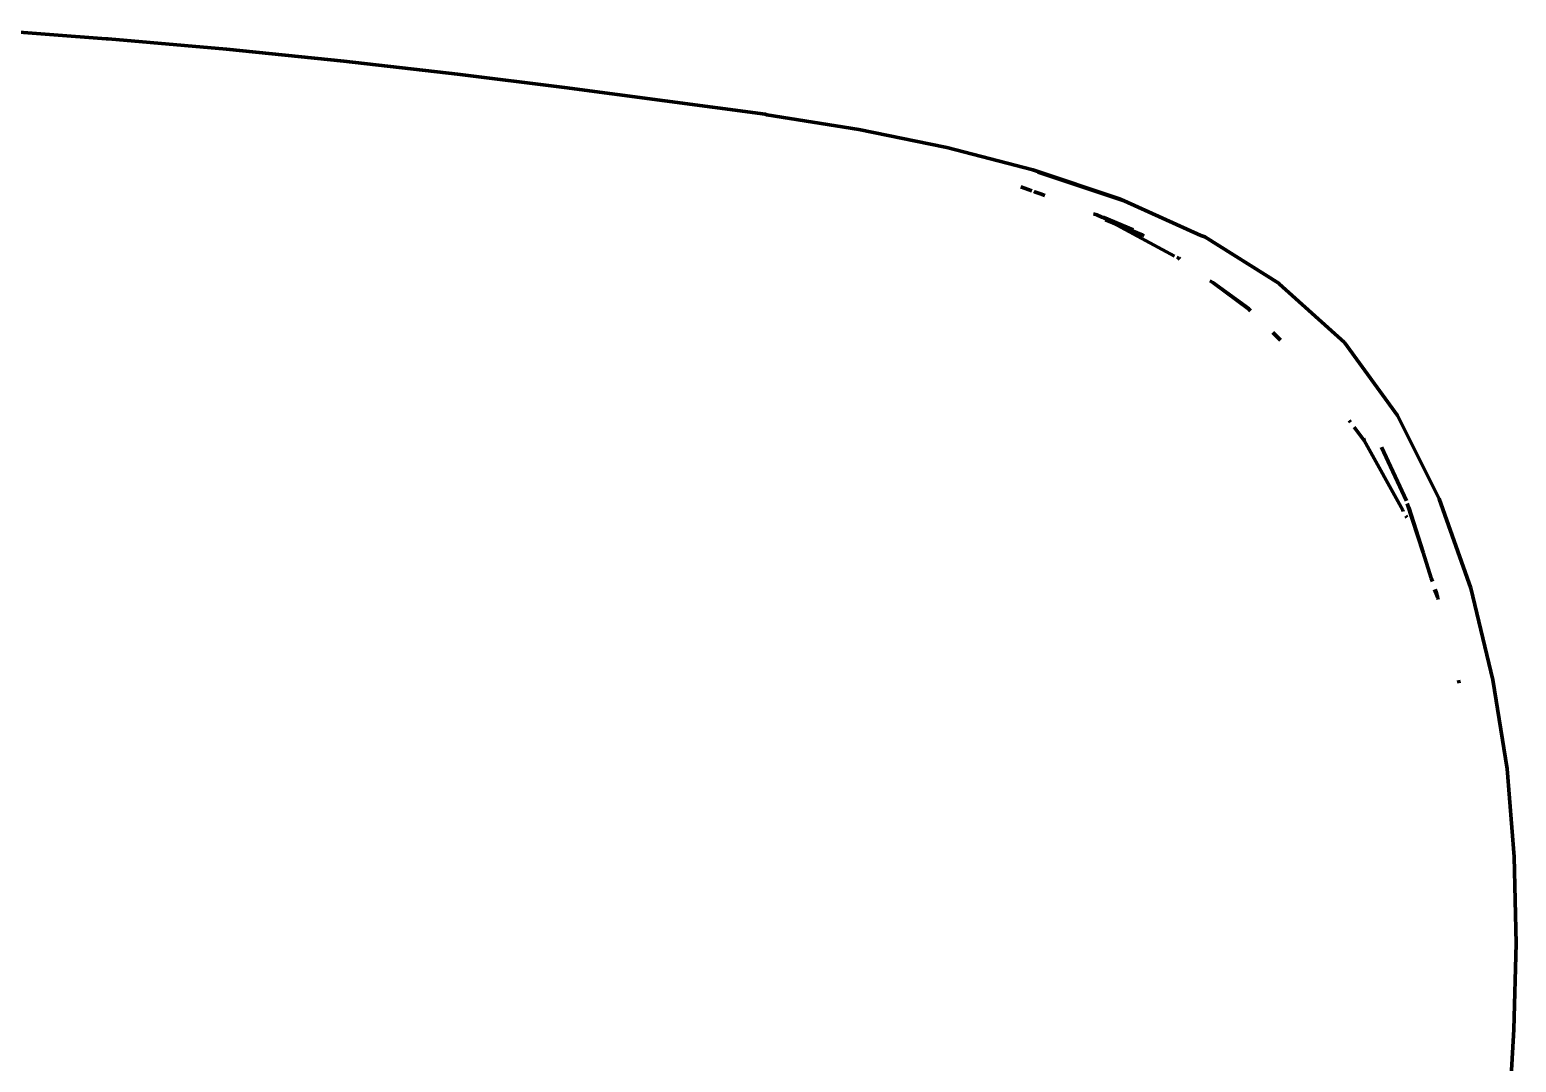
# Model space of a CAD drawing. Header units: millimetres. Extents: x 4307 to 31003, y 2809 to 20009.
# Drawn here: x 7540.7 to 7709.3, y 7625.3 to 7742.4 of the extents above; entities that cross this region are included whole.
import ezdxf

# ---------------------------------------------------------------- set-up
doc = ezdxf.new("R2010")
doc.units = ezdxf.units.MM
doc.layers.add('ProfileEdges', color=7, linetype='Continuous')

msp = doc.modelspace()

# ---------------------------------------------------------------- linework, layer by layer
at = {"layer": 'ProfileEdges', "lineweight": 211}
for p, q in [((7549.38, 7741.36), (7535.99, 7742.38)), ((7549.61, 7741.35), (7549.38, 7741.36)), ((7549.61, 7741.35), (7563.01, 7740.16)), ((7576.33, 7738.81), (7563.01, 7740.16)), ((7589.22, 7737.34), (7576.33, 7738.81)), ((7589.22, 7737.34), (7601.35, 7735.83)), ((7601.35, 7735.83), (7624.1, 7732.79)), ((7624.31, 7732.74), (7624.1, 7732.79)), ((7624.31, 7732.74), (7634.73, 7731.06)), ((7644.52, 7729.08), (7634.73, 7731.06)), ((7644.73, 7729.04), (7644.52, 7729.08)), ((7644.73, 7729.04), (7654.47, 7726.5)), ((7654.47, 7726.5), (7664.3, 7723.21)), ((7664.3, 7723.21), (7655.08, 7726.23)), ((7655.08, 7726.23), (7664.83, 7722.98)), ((7653.12, 7724.58), (7654.35, 7724.13)), ((7654.66, 7724.01), (7654.59, 7724.03)), ((7654.66, 7724.01), (7655.33, 7723.76)), ((7655.33, 7723.76), (7655.83, 7723.59)), ((7664.3, 7723.21), (7664.83, 7722.98)), ((7664.83, 7722.98), (7673.51, 7719.06)), ((7661.73, 7721.41), (7661.35, 7721.5)), ((7661.73, 7721.41), (7662.31, 7721.15)), ((7662.31, 7721.15), (7662.54, 7721.11)), ((7662.31, 7721.15), (7663.53, 7720.49)), ((7662.54, 7721.11), (7665.84, 7719.68)), ((7662.73, 7720.82), (7663.53, 7720.49)), ((7663.53, 7720.49), (7670.54, 7716.73)), ((7663.53, 7720.49), (7666.95, 7719.1)), ((7666.95, 7719.1), (7667.09, 7719.03)), ((7673.51, 7719.06), (7673.99, 7718.89)), ((7682.4, 7713.63), (7673.99, 7718.89)), ((7670.8, 7716.59), (7671.02, 7716.47)), ((7671.02, 7716.47), (7671.13, 7716.39)), ((7674.88, 7713.73), (7674.54, 7713.92)), ((7679.01, 7710.76), (7674.88, 7713.73)), ((7679.01, 7710.65), (7674.88, 7713.73)), ((7682.4, 7713.63), (7682.43, 7713.59)), ((7682.43, 7713.59), (7689.83, 7706.94)), ((7679.17, 7710.5), (7679.01, 7710.65)), ((7682.56, 7707.2), (7681.68, 7708.06)), ((7689.83, 7706.94), (7695.85, 7698.66)), ((7690.34, 7698.09), (7690.5, 7697.88)), ((7695.85, 7698.66), (7700.57, 7689.21)), ((7690.9, 7697.34), (7692.04, 7695.82)), ((7692.04, 7695.82), (7691.97, 7696.04)), ((7692.04, 7695.82), (7696.42, 7687.91)), ((7696.87, 7688.96), (7694.02, 7695.05)), ((7696.42, 7687.91), (7696.47, 7687.76)), ((7696.91, 7688.69), (7698.74, 7683.12)), ((7698.74, 7683.12), (7697.11, 7688.22)), ((7700.57, 7689.21), (7704.16, 7679.07)), ((7696.78, 7687.26), (7696.89, 7687.07)), ((7698.74, 7683.12), (7699.66, 7680.22)), ((7699.66, 7680.22), (7699.82, 7679.82)), ((7700.02, 7678.92), (7700.36, 7678.11)), ((7700.12, 7678.93), (7700.25, 7678.5)), ((7700.36, 7678.11), (7700.25, 7678.5)), ((7700.36, 7678.11), (7700.38, 7678)), ((7700.38, 7678), (7700.4, 7677.96)), ((7700.4, 7677.96), (7700.43, 7677.8)), ((7704.16, 7679.07), (7706.66, 7668.7)), ((7702.76, 7668.64), (7702.84, 7668.32)), ((7708.28, 7658.58), (7706.66, 7668.7)), ((7708.28, 7658.58), (7709.08, 7648.63)), ((7709.3, 7638.81), (7709.08, 7648.63)), ((7709.01, 7629.05), (7709.3, 7638.81)), ((7708.46, 7619.3), (7709.01, 7629.05))]:
    msp.add_line(p, q, dxfattribs=at)

doc.saveas('drawing.dxf')
